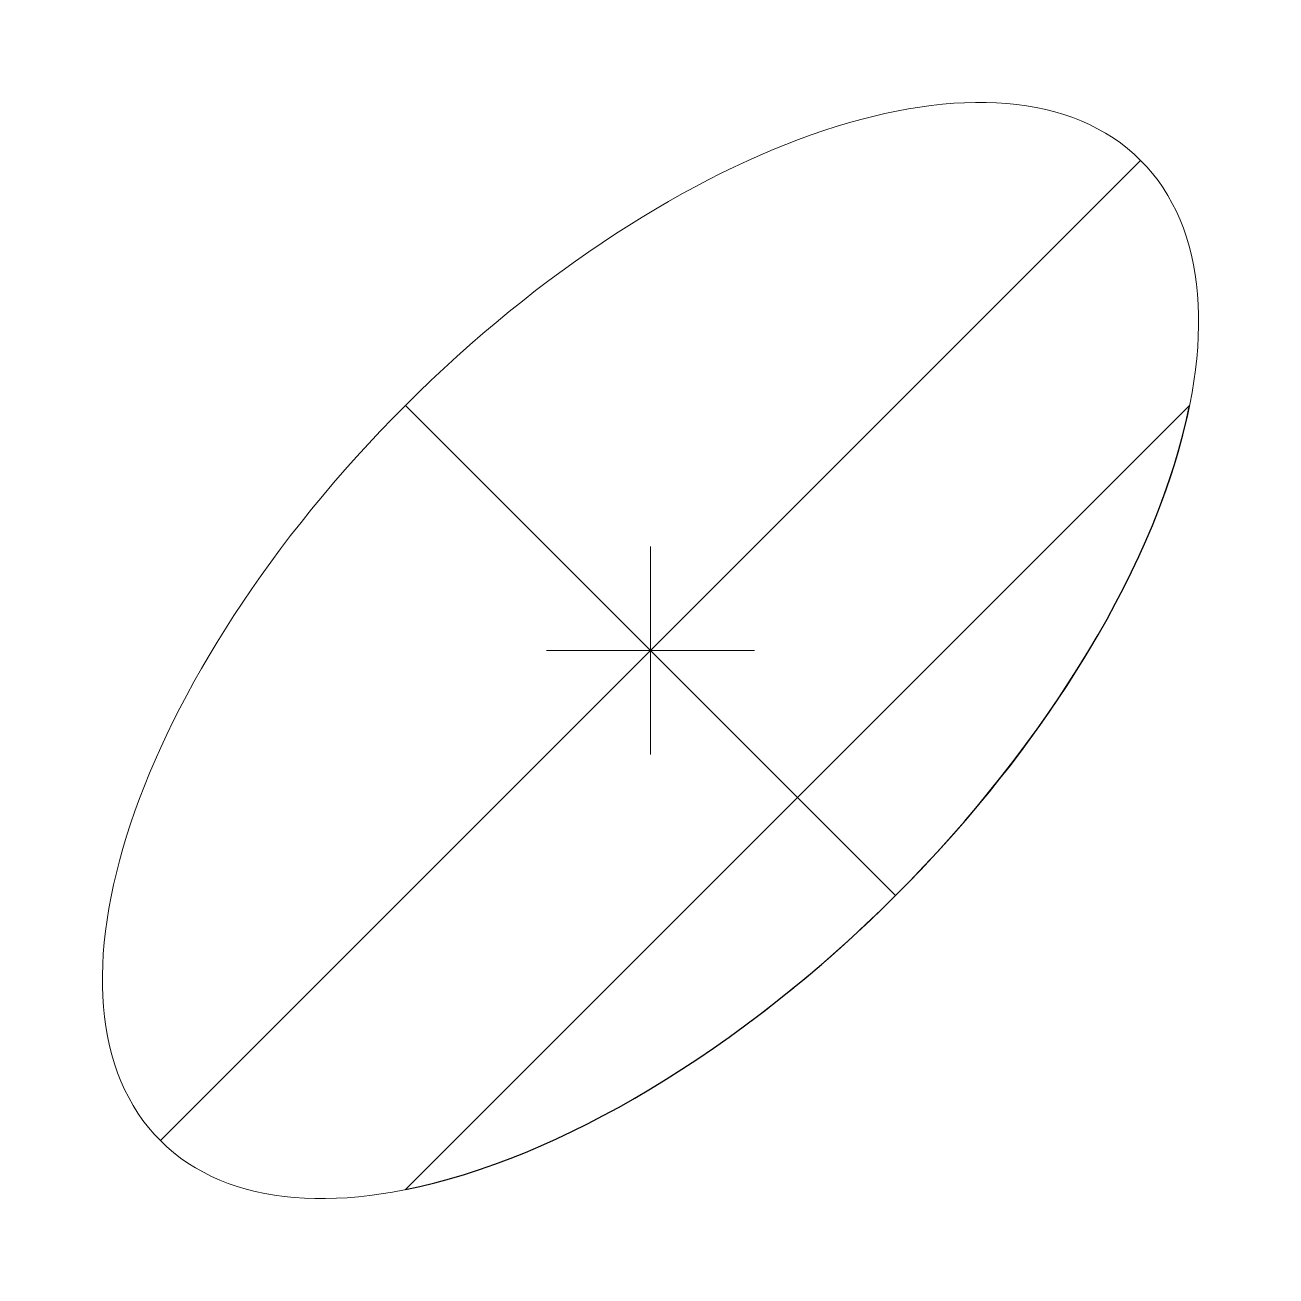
# Model space of a CAD drawing. Header units: millimetres. Extents: x -9 to 9, y -9 to 9.
import ezdxf

# ---------------------------------------------------------------- set-up
doc = ezdxf.new("R2010")
doc.units = ezdxf.units.MM
doc.layers.get('0').update_dxf_attribs({"color": 211, "lineweight": 30})
doc.layers.add('参考线', color=7, linetype='Continuous', lineweight=15, true_color=0xeede91, plot=False, transparency=0.1)

msp = doc.modelspace()

# ---------------------------------------------------------------- linework, layer by layer
msp.add_ellipse((0, 0), major_axis=(7.071, 7.071), ratio=0.5, start_param=3.785094, end_param=5.639684)
at = {"layer": '参考线'}
for p, q in [((0, 0), (7.071, 7.071)), ((0, 0), (-3.536, 3.536)), ((7.778, 3.536), (-3.536, -7.778)), ((0, 0), (0, 1.5)), ((0, 0), (-7.071, -7.071)), ((0, 0), (-1.5, 0)), ((0, 0), (1.5, 0)), ((0, 0), (0, -1.5)), ((0, 0), (3.536, -3.536))]:
    msp.add_line(p, q, dxfattribs=at)
msp.add_ellipse((0, 0), major_axis=(7.071, 7.071), ratio=0.5, dxfattribs=at)

doc.saveas('drawing.dxf')
